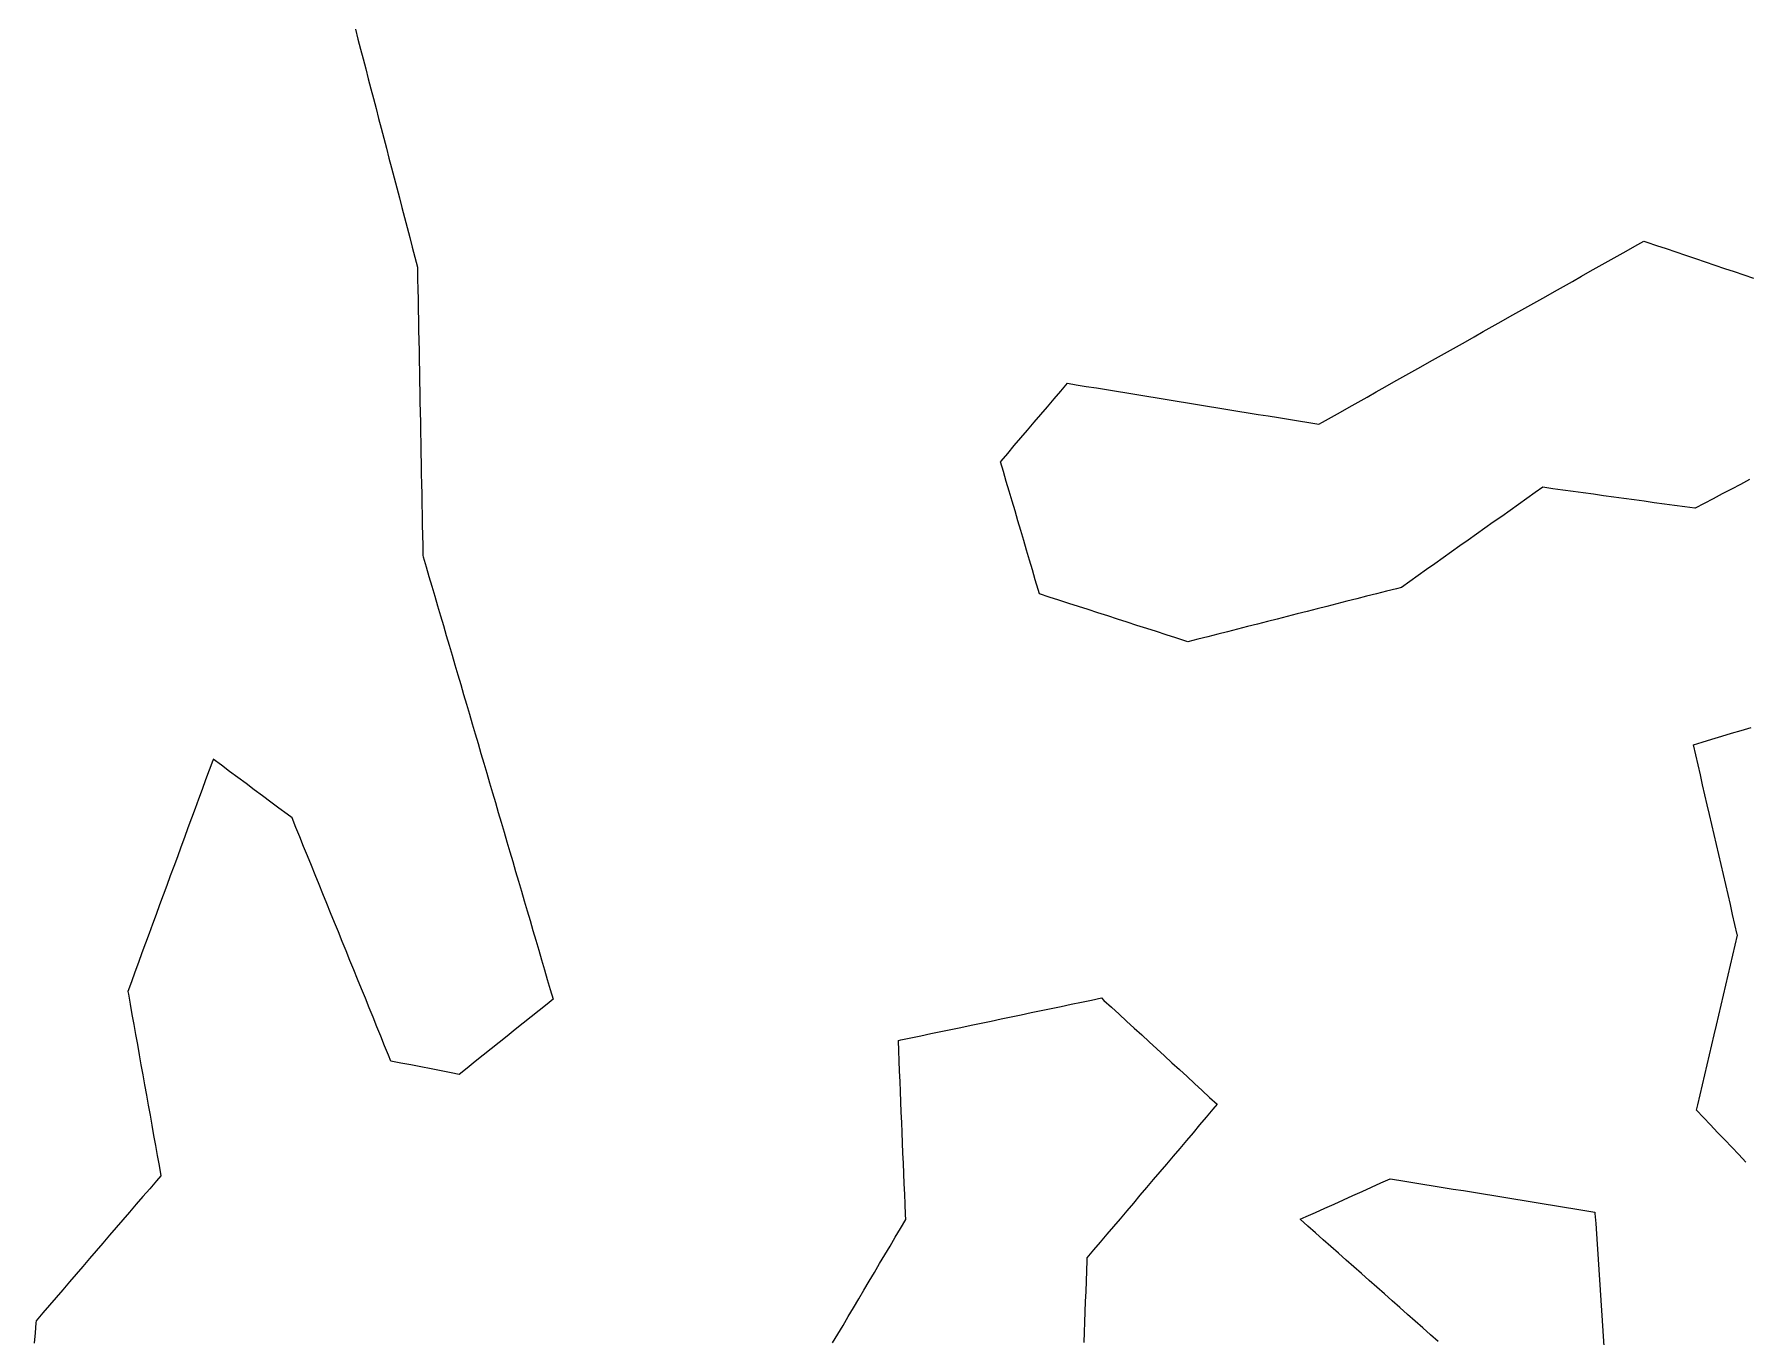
# Model space of a CAD drawing. Header units: millimetres. Extents: x 32 to 3054, y 42 to 5568.
# Drawn here: x 2202.1 to 2369.1, y 1448.4 to 1575.6 of the extents above; entities that cross this region are included whole.
import ezdxf

# ---------------------------------------------------------------- set-up
doc = ezdxf.new("R2010")
doc.units = ezdxf.units.MM
doc.layers.add('ALL_ISLANDS', color=7, linetype='Continuous')
doc.layers.add('OUTLINE_ISLAND_01', color=7, linetype='Continuous')

msp = doc.modelspace()

# ---------------------------------------------------------------- linework, layer by layer
at = {"layer": 'ALL_ISLANDS'}
for points in [[(2233.4258, 1576.0651), (2233.6781, 1575.0974), (2233.9303, 1574.1297), (2234.1825, 1573.1621), (2234.4347, 1572.1944), (2234.6869, 1571.2267), (2234.9392, 1570.259), (2235.1914, 1569.2914), (2235.4436, 1568.3237), (2235.6958, 1567.356), (2235.9481, 1566.3884), (2236.2003, 1565.4207), (2236.4525, 1564.453), (2236.7047, 1563.4854), (2236.9569, 1562.5177), (2237.2092, 1561.55), (2237.4614, 1560.5823), (2237.7136, 1559.6147), (2237.9658, 1558.647), (2238.218, 1557.6793), (2238.4703, 1556.7117), (2238.7225, 1555.744), (2238.9747, 1554.7763), (2239.2269, 1553.8087), (2239.4792, 1552.841), (2239.4822, 1552.681), (2239.501, 1551.6811), (2239.5199, 1550.6813), (2239.5388, 1549.6815), (2239.5576, 1548.6817), (2239.5765, 1547.6819), (2239.5953, 1546.682), (2239.6142, 1545.6822), (2239.6331, 1544.6824), (2239.6519, 1543.6826), (2239.6708, 1542.6828), (2239.6897, 1541.6829), (2239.7085, 1540.6831), (2239.7274, 1539.6833), (2239.7462, 1538.6835), (2239.7651, 1537.6836), (2239.784, 1536.6838), (2239.8028, 1535.684), (2239.8217, 1534.6842), (2239.8406, 1533.6844), (2239.8594, 1532.6845), (2239.8783, 1531.6847), (2239.8971, 1530.6849), (2239.916, 1529.6851), (2239.9349, 1528.6852), (2239.9537, 1527.6854), (2239.9726, 1526.6856), (2239.9915, 1525.6858), (2240.0103, 1524.686), (2240.0451, 1524.5675), (2240.3268, 1523.608), (2240.6084, 1522.6485), (2240.8901, 1521.689), (2241.1718, 1520.7295), (2241.4535, 1519.77), (2241.7352, 1518.8105), (2242.0169, 1517.851), (2242.2985, 1516.8915), (2242.5802, 1515.932), (2242.8619, 1514.9725), (2243.1436, 1514.013), (2243.4253, 1513.0535), (2243.707, 1512.094), (2243.9886, 1511.1344), (2244.2703, 1510.1749), (2244.552, 1509.2154), (2244.8337, 1508.2559), (2245.1154, 1507.2964), (2245.3971, 1506.3369), (2245.6787, 1505.3774), (2245.9604, 1504.4179), (2246.2421, 1503.4584), (2246.5238, 1502.4989), (2246.8055, 1501.5394), (2247.0872, 1500.5799), (2247.3688, 1499.6204), (2247.6505, 1498.6608), (2247.9322, 1497.7013), (2248.2139, 1496.7418), (2248.4956, 1495.7823), (2248.7773, 1494.8228), (2249.0589, 1493.8633), (2249.3406, 1492.9038), (2249.6223, 1491.9443), (2249.904, 1490.9848), (2250.1857, 1490.0253), (2250.4673, 1489.0658), (2250.749, 1488.1063), (2251.0307, 1487.1468), (2251.3124, 1486.1872), (2251.5941, 1485.2277), (2251.8758, 1484.2682), (2252.1574, 1483.3087), (2252.4391, 1482.3492), (2252.7208, 1481.3897), (2252.1387, 1480.9241), (2251.3578, 1480.2994), (2250.5769, 1479.6748), (2249.796, 1479.0501), (2249.0151, 1478.4254), (2248.2342, 1477.8008), (2247.4533, 1477.1761), (2246.6724, 1476.5515), (2245.8915, 1475.9268), (2245.1106, 1475.3022), (2244.3296, 1474.6775), (2243.5487, 1474.0529), (2242.7716, 1474.2052), (2241.7903, 1474.3975), (2240.809, 1474.5899), (2239.8277, 1474.7822), (2238.8463, 1474.9746), (2237.865, 1475.1669), (2236.8837, 1475.3593), (2236.6546, 1475.923), (2236.2782, 1476.8494), (2235.9017, 1477.7759), (2235.5253, 1478.7023), (2235.1489, 1479.6288), (2234.7724, 1480.5552), (2234.396, 1481.4816), (2234.0196, 1482.4081), (2233.6431, 1483.3345), (2233.2667, 1484.261), (2232.8903, 1485.1874), (2232.5138, 1486.1139), (2232.1374, 1487.0403), (2231.7609, 1487.9667), (2231.3845, 1488.8932), (2231.0081, 1489.8196), (2230.6316, 1490.7461), (2230.2552, 1491.6725), (2229.8788, 1492.599), (2229.5023, 1493.5254), (2229.1259, 1494.4518), (2228.7494, 1495.3783), (2228.373, 1496.3047), (2227.9966, 1497.2312), (2227.6201, 1498.1576), (2227.2437, 1499.084), (2226.7622, 1499.4431), (2225.9605, 1500.0408), (2225.1588, 1500.6386), (2224.3571, 1501.2363), (2223.5555, 1501.8341), (2222.7538, 1502.4318), (2221.9521, 1503.0296), (2221.1504, 1503.6273), (2220.3487, 1504.2251), (2219.547, 1504.8228), (2219.4965, 1504.6852), (2219.1515, 1503.7466), (2218.8065, 1502.808), (2218.4616, 1501.8694), (2218.1166, 1500.9308), (2217.7716, 1499.9921), (2217.4266, 1499.0535), (2217.0817, 1498.1149), (2216.7367, 1497.1763), (2216.3917, 1496.2377), (2216.0468, 1495.2991), (2215.7018, 1494.3605), (2215.3568, 1493.4219), (2215.0118, 1492.4832), (2214.6669, 1491.5446), (2214.3219, 1490.606), (2213.9769, 1489.6674), (2213.632, 1488.7288), (2213.287, 1487.7902), (2212.942, 1486.8516), (2212.597, 1485.913), (2212.2521, 1484.9743), (2211.9071, 1484.0357), (2211.5621, 1483.0971), (2211.2172, 1482.1585), (2211.2663, 1481.8842), (2211.4425, 1480.8998), (2211.6187, 1479.9155), (2211.7949, 1478.9311), (2211.9711, 1477.9468), (2212.1474, 1476.9624), (2212.3236, 1475.9781), (2212.4998, 1474.9937), (2212.676, 1474.0094), (2212.8522, 1473.025), (2213.0285, 1472.0407), (2213.2047, 1471.0563), (2213.3809, 1470.0719), (2213.5571, 1469.0876), (2213.7333, 1468.1032), (2213.9096, 1467.1189), (2214.0858, 1466.1345), (2214.262, 1465.1502), (2214.4382, 1464.1658), (2213.9987, 1463.6551), (2213.3464, 1462.8972), (2212.6941, 1462.1392), (2212.0418, 1461.3813), (2211.3894, 1460.6233), (2210.7371, 1459.8654), (2210.0848, 1459.1074), (2209.4325, 1458.3495), (2208.7802, 1457.5915), (2208.1279, 1456.8336), (2207.4756, 1456.0756), (2206.8233, 1455.3177), (2206.171, 1454.5597), (2205.5187, 1453.8018), (2204.8663, 1453.0438), (2204.214, 1452.2858), (2203.5617, 1451.5279), (2202.9094, 1450.7699), (2202.2571, 1450.012), (2202.2416, 1449.8206), (2202.1606, 1448.8239), (2202.0797, 1447.8272)], [(2369.4912, 1532.1005), (2368.6063, 1531.6345), (2367.7215, 1531.1686), (2366.8367, 1530.7027), (2365.9519, 1530.2367), (2365.0671, 1529.7708), (2364.1822, 1529.3049), (2364.1618, 1529.3077), (2363.1711, 1529.4442), (2362.1805, 1529.5807), (2361.1898, 1529.7171), (2360.1992, 1529.8536), (2359.2085, 1529.9901), (2358.2179, 1530.1266), (2357.2273, 1530.2631), (2356.2366, 1530.3995), (2355.246, 1530.536), (2354.2553, 1530.6725), (2353.2647, 1530.809), (2352.274, 1530.9455), (2351.2834, 1531.082), (2350.2928, 1531.2184), (2349.3021, 1531.3549), (2348.565, 1530.8326), (2347.7491, 1530.2545), (2346.9331, 1529.6764), (2346.1172, 1529.0982), (2345.3012, 1528.5201), (2344.4853, 1527.942), (2343.6694, 1527.3638), (2342.8534, 1526.7857), (2342.0375, 1526.2076), (2341.2215, 1525.6295), (2340.4056, 1525.0513), (2339.5896, 1524.4732), (2338.7737, 1523.8951), (2337.9578, 1523.3169), (2337.1418, 1522.7388), (2336.3259, 1522.1607), (2335.5099, 1521.5825), (2335.0312, 1521.4605), (2334.0622, 1521.2135), (2333.0932, 1520.9665), (2332.1242, 1520.7196), (2331.1552, 1520.4726), (2330.1862, 1520.2256), (2329.2171, 1519.9786), (2328.2481, 1519.7316), (2327.2791, 1519.4846), (2326.3101, 1519.2376), (2325.3411, 1518.9906), (2324.372, 1518.7437), (2323.403, 1518.4967), (2322.434, 1518.2497), (2321.465, 1518.0027), (2320.496, 1517.7557), (2319.5269, 1517.5087), (2318.5579, 1517.2617), (2317.5889, 1517.0148), (2316.6199, 1516.7678), (2315.6509, 1516.5208), (2314.6818, 1516.2738), (2314.4657, 1516.3435), (2313.514, 1516.6506), (2312.5623, 1516.9577), (2311.6106, 1517.2647), (2310.6589, 1517.5718), (2309.7072, 1517.8789), (2308.7555, 1518.1859), (2307.8038, 1518.493), (2306.8521, 1518.8), (2305.9005, 1519.1071), (2304.9488, 1519.4142), (2303.9971, 1519.7212), (2303.0454, 1520.0283), (2302.0937, 1520.3353), (2301.142, 1520.6424), (2300.1903, 1520.9495), (2300.0664, 1521.3697), (2299.7836, 1522.3289), (2299.5009, 1523.2881), (2299.2181, 1524.2473), (2298.9353, 1525.2065), (2298.6525, 1526.1657), (2298.3697, 1527.1248), (2298.087, 1528.084), (2297.8042, 1529.0432), (2297.5214, 1530.0024), (2297.2386, 1530.9616), (2296.9558, 1531.9208), (2296.6731, 1532.88), (2296.3903, 1533.8391), (2296.4382, 1533.8954), (2297.0867, 1534.6565), (2297.7353, 1535.4177), (2298.3838, 1536.1789), (2299.0324, 1536.94), (2299.6809, 1537.7012), (2300.3295, 1538.4624), (2300.978, 1539.2236), (2301.6266, 1539.9847), (2302.2751, 1540.7459), (2302.9237, 1541.5071), (2303.7717, 1541.3689), (2304.7587, 1541.2081), (2305.7457, 1541.0473), (2306.7327, 1540.8865), (2307.7197, 1540.7258), (2308.7067, 1540.565), (2309.6937, 1540.4042), (2310.6806, 1540.2434), (2311.6676, 1540.0826), (2312.6546, 1539.9218), (2313.6416, 1539.761), (2314.6286, 1539.6002), (2315.6156, 1539.4394), (2316.6026, 1539.2786), (2317.5896, 1539.1179), (2318.5766, 1538.9571), (2319.5635, 1538.7963), (2320.5505, 1538.6355), (2321.5375, 1538.4747), (2322.5245, 1538.3139), (2323.5115, 1538.1531), (2324.4985, 1537.9923), (2325.4855, 1537.8315), (2326.4725, 1537.6707), (2327.4595, 1537.51), (2327.8162, 1537.7109), (2328.6875, 1538.2018), (2329.5587, 1538.6926), (2330.4299, 1539.1835), (2331.3012, 1539.6743), (2332.1724, 1540.1652), (2333.0437, 1540.656), (2333.9149, 1541.1469), (2334.7862, 1541.6377), (2335.6574, 1542.1286), (2336.5287, 1542.6194), (2337.3999, 1543.1103), (2338.2712, 1543.6011), (2339.1424, 1544.092), (2340.0136, 1544.5828), (2340.8849, 1545.0736), (2341.7561, 1545.5645), (2342.6274, 1546.0553), (2343.4986, 1546.5462), (2344.3699, 1547.037), (2345.2411, 1547.5279), (2346.1124, 1548.0187), (2346.9836, 1548.5096), (2347.8549, 1549.0004), (2348.7261, 1549.4913), (2349.5974, 1549.9821), (2350.4686, 1550.473), (2351.3398, 1550.9638), (2352.2111, 1551.4547), (2353.0823, 1551.9455), (2353.9536, 1552.4363), (2354.8248, 1552.9272), (2355.6961, 1553.418), (2356.5673, 1553.9089), (2357.4386, 1554.3997), (2358.3098, 1554.8906), (2359.1811, 1555.3814), (2359.4681, 1555.2845), (2360.4155, 1554.9645), (2361.3629, 1554.6445), (2362.3103, 1554.3245), (2363.2578, 1554.0045), (2364.2052, 1553.6845), (2365.1526, 1553.3645), (2366.1, 1553.0445), (2367.0474, 1552.7246), (2367.9949, 1552.4046), (2368.9423, 1552.0846), (2369.8897, 1551.7646)], [(2369.1449, 1465.5047), (2368.4539, 1466.2276), (2367.7629, 1466.9504), (2367.0718, 1467.6733), (2366.3808, 1468.3961), (2365.6898, 1469.1189), (2364.9988, 1469.8418), (2364.3078, 1470.5646), (2364.4303, 1471.0871), (2364.6586, 1472.0607), (2364.887, 1473.0342), (2365.1153, 1474.0078), (2365.3436, 1474.9814), (2365.572, 1475.955), (2365.8003, 1476.9286), (2366.0286, 1477.9022), (2366.257, 1478.8757), (2366.4853, 1479.8493), (2366.7136, 1480.8229), (2366.942, 1481.7965), (2367.1703, 1482.7701), (2367.3986, 1483.7437), (2367.627, 1484.7172), (2367.8553, 1485.6908), (2368.0836, 1486.6644), (2368.312, 1487.638), (2368.2945, 1487.7134), (2368.0693, 1488.6877), (2367.844, 1489.662), (2367.6187, 1490.6363), (2367.3935, 1491.6106), (2367.1682, 1492.5849), (2366.9429, 1493.5592), (2366.7176, 1494.5335), (2366.4924, 1495.5077), (2366.2671, 1496.482), (2366.0418, 1497.4563), (2365.8165, 1498.4306), (2365.5913, 1499.4049), (2365.366, 1500.3792), (2365.1407, 1501.3535), (2364.9154, 1502.3278), (2364.6902, 1503.3021), (2364.4649, 1504.2764), (2364.2396, 1505.2507), (2364.0144, 1506.225), (2364.8582, 1506.4787), (2365.8159, 1506.7666), (2366.7735, 1507.0545), (2367.7312, 1507.3424), (2368.6888, 1507.6303), (2369.6465, 1507.9182)], [(2280.0014, 1447.8414), (2280.5112, 1448.7017), (2281.021, 1449.562), (2281.5307, 1450.4223), (2282.0405, 1451.2826), (2282.5503, 1452.1429), (2283.06, 1453.0032), (2283.5698, 1453.8636), (2284.0795, 1454.7239), (2284.5893, 1455.5842), (2285.0991, 1456.4445), (2285.6088, 1457.3048), (2286.1186, 1458.1651), (2286.6284, 1459.0255), (2287.1381, 1459.8858), (2287.1176, 1460.3835), (2287.0764, 1461.3826), (2287.0352, 1462.3818), (2286.994, 1463.3809), (2286.9528, 1464.3801), (2286.9116, 1465.3792), (2286.8704, 1466.3784), (2286.8292, 1467.3775), (2286.788, 1468.3767), (2286.7468, 1469.3758), (2286.7056, 1470.375), (2286.6644, 1471.3741), (2286.6232, 1472.3733), (2286.582, 1473.3724), (2286.5408, 1474.3716), (2286.4996, 1475.3707), (2286.4584, 1476.3699), (2286.4172, 1477.369), (2286.6582, 1477.4195), (2287.6371, 1477.6242), (2288.6159, 1477.829), (2289.5947, 1478.0338), (2290.5735, 1478.2385), (2291.5523, 1478.4433), (2292.5311, 1478.6481), (2293.5099, 1478.8528), (2294.4887, 1479.0576), (2295.4675, 1479.2624), (2296.4464, 1479.4671), (2297.4252, 1479.6719), (2298.404, 1479.8767), (2299.3828, 1480.0814), (2300.3616, 1480.2862), (2301.3404, 1480.4909), (2302.3192, 1480.6957), (2303.298, 1480.9005), (2304.2768, 1481.1052), (2305.2557, 1481.31), (2306.2345, 1481.5148), (2306.4865, 1481.2834), (2307.2231, 1480.6071), (2307.9598, 1479.9307), (2308.6964, 1479.2544), (2309.433, 1478.5781), (2310.1696, 1477.9018), (2310.9062, 1477.2255), (2311.6428, 1476.5492), (2312.3795, 1475.8729), (2313.1161, 1475.1966), (2313.8527, 1474.5203), (2314.5893, 1473.844), (2315.3259, 1473.1676), (2316.0625, 1472.4913), (2316.7992, 1471.815), (2317.5358, 1471.1387), (2317.1176, 1470.646), (2316.4704, 1469.8836), (2315.8233, 1469.1212), (2315.1762, 1468.3588), (2314.5291, 1467.5964), (2313.882, 1466.834), (2313.2349, 1466.0716), (2312.5878, 1465.3092), (2311.9407, 1464.5468), (2311.2935, 1463.7844), (2310.6464, 1463.022), (2309.9993, 1462.2596), (2309.3522, 1461.4973), (2308.7051, 1460.7349), (2308.058, 1459.9725), (2307.4109, 1459.2101), (2306.7638, 1458.4477), (2306.1166, 1457.6853), (2305.4695, 1456.9229), (2304.8224, 1456.1605), (2304.8119, 1455.8771), (2304.7747, 1454.8778), (2304.7376, 1453.8785), (2304.7004, 1452.8792), (2304.6633, 1451.8798), (2304.6262, 1450.8805), (2304.589, 1449.8812), (2304.5519, 1448.8819), (2304.5147, 1447.8826)], [(2339.1106, 1447.9877), (2338.3614, 1448.6501), (2337.6123, 1449.3125), (2336.8631, 1449.9748), (2336.1139, 1450.6372), (2335.3647, 1451.2996), (2334.6155, 1451.9619), (2333.8664, 1452.6243), (2333.1172, 1453.2867), (2332.368, 1453.949), (2331.6188, 1454.6114), (2330.8696, 1455.2737), (2330.1204, 1455.9361), (2329.3713, 1456.5985), (2328.6221, 1457.2608), (2327.8729, 1457.9232), (2327.1237, 1458.5856), (2326.3745, 1459.2479), (2325.6254, 1459.9103), (2326.2077, 1460.1729), (2327.1193, 1460.5839), (2328.031, 1460.9949), (2328.9426, 1461.4059), (2329.8542, 1461.8169), (2330.7659, 1462.228), (2331.6775, 1462.639), (2332.5891, 1463.05), (2333.5007, 1463.461), (2334.4124, 1463.8721), (2334.6581, 1463.8321), (2335.6451, 1463.6717), (2336.6322, 1463.5113), (2337.6192, 1463.3509), (2338.6063, 1463.1905), (2339.5933, 1463.0301), (2340.5804, 1462.8697), (2341.5674, 1462.7093), (2342.5545, 1462.5489), (2343.5415, 1462.3885), (2344.5286, 1462.2281), (2345.5156, 1462.0677), (2346.5027, 1461.9073), (2347.4897, 1461.7469), (2348.4768, 1461.5866), (2349.4639, 1461.4262), (2350.4509, 1461.2658), (2351.438, 1461.1054), (2352.425, 1460.945), (2353.4121, 1460.7846), (2354.3991, 1460.6242), (2354.4081, 1460.4897), (2354.4747, 1459.4919), (2354.5413, 1458.4941), (2354.6079, 1457.4964), (2354.6745, 1456.4986), (2354.7411, 1455.5008), (2354.8077, 1454.503), (2354.8743, 1453.5052), (2354.9409, 1452.5075), (2355.0075, 1451.5097), (2355.0741, 1450.5119), (2355.1407, 1449.5141), (2355.2073, 1448.5163), (2355.2739, 1447.5186)]]:
    msp.add_lwpolyline(points, dxfattribs=at)
at = {"layer": 'OUTLINE_ISLAND_01'}
for points in [[(2233.4258, 1576.0651), (2233.6781, 1575.0974), (2233.9303, 1574.1297), (2234.1825, 1573.1621), (2234.4347, 1572.1944), (2234.6869, 1571.2267), (2234.9392, 1570.259), (2235.1914, 1569.2914), (2235.4436, 1568.3237), (2235.6958, 1567.356), (2235.9481, 1566.3884), (2236.2003, 1565.4207), (2236.4525, 1564.453), (2236.7047, 1563.4854), (2236.9569, 1562.5177), (2237.2092, 1561.55), (2237.4614, 1560.5823), (2237.7136, 1559.6147), (2237.9658, 1558.647), (2238.218, 1557.6793), (2238.4703, 1556.7117), (2238.7225, 1555.744), (2238.9747, 1554.7763), (2239.2269, 1553.8087), (2239.4792, 1552.841), (2239.4822, 1552.681), (2239.501, 1551.6811), (2239.5199, 1550.6813), (2239.5388, 1549.6815), (2239.5576, 1548.6817), (2239.5765, 1547.6819), (2239.5953, 1546.682), (2239.6142, 1545.6822), (2239.6331, 1544.6824), (2239.6519, 1543.6826), (2239.6708, 1542.6828), (2239.6897, 1541.6829), (2239.7085, 1540.6831), (2239.7274, 1539.6833), (2239.7462, 1538.6835), (2239.7651, 1537.6836), (2239.784, 1536.6838), (2239.8028, 1535.684), (2239.8217, 1534.6842), (2239.8406, 1533.6844), (2239.8594, 1532.6845), (2239.8783, 1531.6847), (2239.8971, 1530.6849), (2239.916, 1529.6851), (2239.9349, 1528.6852), (2239.9537, 1527.6854), (2239.9726, 1526.6856), (2239.9915, 1525.6858), (2240.0103, 1524.686), (2240.0451, 1524.5675), (2240.3268, 1523.608), (2240.6084, 1522.6485), (2240.8901, 1521.689), (2241.1718, 1520.7295), (2241.4535, 1519.77), (2241.7352, 1518.8105), (2242.0169, 1517.851), (2242.2985, 1516.8915), (2242.5802, 1515.932), (2242.8619, 1514.9725), (2243.1436, 1514.013), (2243.4253, 1513.0535), (2243.707, 1512.094), (2243.9886, 1511.1344), (2244.2703, 1510.1749), (2244.552, 1509.2154), (2244.8337, 1508.2559), (2245.1154, 1507.2964), (2245.3971, 1506.3369), (2245.6787, 1505.3774), (2245.9604, 1504.4179), (2246.2421, 1503.4584), (2246.5238, 1502.4989), (2246.8055, 1501.5394), (2247.0872, 1500.5799), (2247.3688, 1499.6204), (2247.6505, 1498.6608), (2247.9322, 1497.7013), (2248.2139, 1496.7418), (2248.4956, 1495.7823), (2248.7773, 1494.8228), (2249.0589, 1493.8633), (2249.3406, 1492.9038), (2249.6223, 1491.9443), (2249.904, 1490.9848), (2250.1857, 1490.0253), (2250.4673, 1489.0658), (2250.749, 1488.1063), (2251.0307, 1487.1468), (2251.3124, 1486.1872), (2251.5941, 1485.2277), (2251.8758, 1484.2682), (2252.1574, 1483.3087), (2252.4391, 1482.3492), (2252.7208, 1481.3897), (2252.1387, 1480.9241), (2251.3578, 1480.2994), (2250.5769, 1479.6748), (2249.796, 1479.0501), (2249.0151, 1478.4254), (2248.2342, 1477.8008), (2247.4533, 1477.1761), (2246.6724, 1476.5515), (2245.8915, 1475.9268), (2245.1106, 1475.3022), (2244.3296, 1474.6775), (2243.5487, 1474.0529), (2242.7716, 1474.2052), (2241.7903, 1474.3975), (2240.809, 1474.5899), (2239.8277, 1474.7822), (2238.8463, 1474.9746), (2237.865, 1475.1669), (2236.8837, 1475.3593), (2236.6546, 1475.923), (2236.2782, 1476.8494), (2235.9017, 1477.7759), (2235.5253, 1478.7023), (2235.1489, 1479.6288), (2234.7724, 1480.5552), (2234.396, 1481.4816), (2234.0196, 1482.4081), (2233.6431, 1483.3345), (2233.2667, 1484.261), (2232.8903, 1485.1874), (2232.5138, 1486.1139), (2232.1374, 1487.0403), (2231.7609, 1487.9667), (2231.3845, 1488.8932), (2231.0081, 1489.8196), (2230.6316, 1490.7461), (2230.2552, 1491.6725), (2229.8788, 1492.599), (2229.5023, 1493.5254), (2229.1259, 1494.4518), (2228.7494, 1495.3783), (2228.373, 1496.3047), (2227.9966, 1497.2312), (2227.6201, 1498.1576), (2227.2437, 1499.084), (2226.7622, 1499.4431), (2225.9605, 1500.0408), (2225.1588, 1500.6386), (2224.3571, 1501.2363), (2223.5555, 1501.8341), (2222.7538, 1502.4318), (2221.9521, 1503.0296), (2221.1504, 1503.6273), (2220.3487, 1504.2251), (2219.547, 1504.8228), (2219.4965, 1504.6852), (2219.1515, 1503.7466), (2218.8065, 1502.808), (2218.4616, 1501.8694), (2218.1166, 1500.9308), (2217.7716, 1499.9921), (2217.4266, 1499.0535), (2217.0817, 1498.1149), (2216.7367, 1497.1763), (2216.3917, 1496.2377), (2216.0468, 1495.2991), (2215.7018, 1494.3605), (2215.3568, 1493.4219), (2215.0118, 1492.4832), (2214.6669, 1491.5446), (2214.3219, 1490.606), (2213.9769, 1489.6674), (2213.632, 1488.7288), (2213.287, 1487.7902), (2212.942, 1486.8516), (2212.597, 1485.913), (2212.2521, 1484.9743), (2211.9071, 1484.0357), (2211.5621, 1483.0971), (2211.2172, 1482.1585), (2211.2663, 1481.8842), (2211.4425, 1480.8998), (2211.6187, 1479.9155), (2211.7949, 1478.9311), (2211.9711, 1477.9468), (2212.1474, 1476.9624), (2212.3236, 1475.9781), (2212.4998, 1474.9937), (2212.676, 1474.0094), (2212.8522, 1473.025), (2213.0285, 1472.0407), (2213.2047, 1471.0563), (2213.3809, 1470.0719), (2213.5571, 1469.0876), (2213.7333, 1468.1032), (2213.9096, 1467.1189), (2214.0858, 1466.1345), (2214.262, 1465.1502), (2214.4382, 1464.1658), (2213.9987, 1463.6551), (2213.3464, 1462.8972), (2212.6941, 1462.1392), (2212.0418, 1461.3813), (2211.3894, 1460.6233), (2210.7371, 1459.8654), (2210.0848, 1459.1074), (2209.4325, 1458.3495), (2208.7802, 1457.5915), (2208.1279, 1456.8336), (2207.4756, 1456.0756), (2206.8233, 1455.3177), (2206.171, 1454.5597), (2205.5187, 1453.8018), (2204.8663, 1453.0438), (2204.214, 1452.2858), (2203.5617, 1451.5279), (2202.9094, 1450.7699), (2202.2571, 1450.012), (2202.2416, 1449.8206), (2202.1606, 1448.8239), (2202.0797, 1447.8272)], [(2369.4912, 1532.1005), (2368.6063, 1531.6345), (2367.7215, 1531.1686), (2366.8367, 1530.7027), (2365.9519, 1530.2367), (2365.0671, 1529.7708), (2364.1822, 1529.3049), (2364.1618, 1529.3077), (2363.1711, 1529.4442), (2362.1805, 1529.5807), (2361.1898, 1529.7171), (2360.1992, 1529.8536), (2359.2085, 1529.9901), (2358.2179, 1530.1266), (2357.2273, 1530.2631), (2356.2366, 1530.3995), (2355.246, 1530.536), (2354.2553, 1530.6725), (2353.2647, 1530.809), (2352.274, 1530.9455), (2351.2834, 1531.082), (2350.2928, 1531.2184), (2349.3021, 1531.3549), (2348.565, 1530.8326), (2347.7491, 1530.2545), (2346.9331, 1529.6764), (2346.1172, 1529.0982), (2345.3012, 1528.5201), (2344.4853, 1527.942), (2343.6694, 1527.3638), (2342.8534, 1526.7857), (2342.0375, 1526.2076), (2341.2215, 1525.6295), (2340.4056, 1525.0513), (2339.5896, 1524.4732), (2338.7737, 1523.8951), (2337.9578, 1523.3169), (2337.1418, 1522.7388), (2336.3259, 1522.1607), (2335.5099, 1521.5825), (2335.0312, 1521.4605), (2334.0622, 1521.2135), (2333.0932, 1520.9665), (2332.1242, 1520.7196), (2331.1552, 1520.4726), (2330.1862, 1520.2256), (2329.2171, 1519.9786), (2328.2481, 1519.7316), (2327.2791, 1519.4846), (2326.3101, 1519.2376), (2325.3411, 1518.9906), (2324.372, 1518.7437), (2323.403, 1518.4967), (2322.434, 1518.2497), (2321.465, 1518.0027), (2320.496, 1517.7557), (2319.5269, 1517.5087), (2318.5579, 1517.2617), (2317.5889, 1517.0148), (2316.6199, 1516.7678), (2315.6509, 1516.5208), (2314.6818, 1516.2738), (2314.4657, 1516.3435), (2313.514, 1516.6506), (2312.5623, 1516.9577), (2311.6106, 1517.2647), (2310.6589, 1517.5718), (2309.7072, 1517.8789), (2308.7555, 1518.1859), (2307.8038, 1518.493), (2306.8521, 1518.8), (2305.9005, 1519.1071), (2304.9488, 1519.4142), (2303.9971, 1519.7212), (2303.0454, 1520.0283), (2302.0937, 1520.3353), (2301.142, 1520.6424), (2300.1903, 1520.9495), (2300.0664, 1521.3697), (2299.7836, 1522.3289), (2299.5009, 1523.2881), (2299.2181, 1524.2473), (2298.9353, 1525.2065), (2298.6525, 1526.1657), (2298.3697, 1527.1248), (2298.087, 1528.084), (2297.8042, 1529.0432), (2297.5214, 1530.0024), (2297.2386, 1530.9616), (2296.9558, 1531.9208), (2296.6731, 1532.88), (2296.3903, 1533.8391), (2296.4382, 1533.8954), (2297.0867, 1534.6565), (2297.7353, 1535.4177), (2298.3838, 1536.1789), (2299.0324, 1536.94), (2299.6809, 1537.7012), (2300.3295, 1538.4624), (2300.978, 1539.2236), (2301.6266, 1539.9847), (2302.2751, 1540.7459), (2302.9237, 1541.5071), (2303.7717, 1541.3689), (2304.7587, 1541.2081), (2305.7457, 1541.0473), (2306.7327, 1540.8865), (2307.7197, 1540.7258), (2308.7067, 1540.565), (2309.6937, 1540.4042), (2310.6806, 1540.2434), (2311.6676, 1540.0826), (2312.6546, 1539.9218), (2313.6416, 1539.761), (2314.6286, 1539.6002), (2315.6156, 1539.4394), (2316.6026, 1539.2786), (2317.5896, 1539.1179), (2318.5766, 1538.9571), (2319.5635, 1538.7963), (2320.5505, 1538.6355), (2321.5375, 1538.4747), (2322.5245, 1538.3139), (2323.5115, 1538.1531), (2324.4985, 1537.9923), (2325.4855, 1537.8315), (2326.4725, 1537.6707), (2327.4595, 1537.51), (2327.8162, 1537.7109), (2328.6875, 1538.2018), (2329.5587, 1538.6926), (2330.4299, 1539.1835), (2331.3012, 1539.6743), (2332.1724, 1540.1652), (2333.0437, 1540.656), (2333.9149, 1541.1469), (2334.7862, 1541.6377), (2335.6574, 1542.1286), (2336.5287, 1542.6194), (2337.3999, 1543.1103), (2338.2712, 1543.6011), (2339.1424, 1544.092), (2340.0136, 1544.5828), (2340.8849, 1545.0736), (2341.7561, 1545.5645), (2342.6274, 1546.0553), (2343.4986, 1546.5462), (2344.3699, 1547.037), (2345.2411, 1547.5279), (2346.1124, 1548.0187), (2346.9836, 1548.5096), (2347.8549, 1549.0004), (2348.7261, 1549.4913), (2349.5974, 1549.9821), (2350.4686, 1550.473), (2351.3398, 1550.9638), (2352.2111, 1551.4547), (2353.0823, 1551.9455), (2353.9536, 1552.4363), (2354.8248, 1552.9272), (2355.6961, 1553.418), (2356.5673, 1553.9089), (2357.4386, 1554.3997), (2358.3098, 1554.8906), (2359.1811, 1555.3814), (2359.4681, 1555.2845), (2360.4155, 1554.9645), (2361.3629, 1554.6445), (2362.3103, 1554.3245), (2363.2578, 1554.0045), (2364.2052, 1553.6845), (2365.1526, 1553.3645), (2366.1, 1553.0445), (2367.0474, 1552.7246), (2367.9949, 1552.4046), (2368.9423, 1552.0846), (2369.8897, 1551.7646)], [(2369.1449, 1465.5047), (2368.4539, 1466.2276), (2367.7629, 1466.9504), (2367.0718, 1467.6733), (2366.3808, 1468.3961), (2365.6898, 1469.1189), (2364.9988, 1469.8418), (2364.3078, 1470.5646), (2364.4303, 1471.0871), (2364.6586, 1472.0607), (2364.887, 1473.0342), (2365.1153, 1474.0078), (2365.3436, 1474.9814), (2365.572, 1475.955), (2365.8003, 1476.9286), (2366.0286, 1477.9022), (2366.257, 1478.8757), (2366.4853, 1479.8493), (2366.7136, 1480.8229), (2366.942, 1481.7965), (2367.1703, 1482.7701), (2367.3986, 1483.7437), (2367.627, 1484.7172), (2367.8553, 1485.6908), (2368.0836, 1486.6644), (2368.312, 1487.638), (2368.2945, 1487.7134), (2368.0693, 1488.6877), (2367.844, 1489.662), (2367.6187, 1490.6363), (2367.3935, 1491.6106), (2367.1682, 1492.5849), (2366.9429, 1493.5592), (2366.7176, 1494.5335), (2366.4924, 1495.5077), (2366.2671, 1496.482), (2366.0418, 1497.4563), (2365.8165, 1498.4306), (2365.5913, 1499.4049), (2365.366, 1500.3792), (2365.1407, 1501.3535), (2364.9154, 1502.3278), (2364.6902, 1503.3021), (2364.4649, 1504.2764), (2364.2396, 1505.2507), (2364.0144, 1506.225), (2364.8582, 1506.4787), (2365.8159, 1506.7666), (2366.7735, 1507.0545), (2367.7312, 1507.3424), (2368.6888, 1507.6303), (2369.6465, 1507.9182)], [(2280.0014, 1447.8414), (2280.5112, 1448.7017), (2281.021, 1449.562), (2281.5307, 1450.4223), (2282.0405, 1451.2826), (2282.5503, 1452.1429), (2283.06, 1453.0032), (2283.5698, 1453.8636), (2284.0795, 1454.7239), (2284.5893, 1455.5842), (2285.0991, 1456.4445), (2285.6088, 1457.3048), (2286.1186, 1458.1651), (2286.6284, 1459.0255), (2287.1381, 1459.8858), (2287.1176, 1460.3835), (2287.0764, 1461.3826), (2287.0352, 1462.3818), (2286.994, 1463.3809), (2286.9528, 1464.3801), (2286.9116, 1465.3792), (2286.8704, 1466.3784), (2286.8292, 1467.3775), (2286.788, 1468.3767), (2286.7468, 1469.3758), (2286.7056, 1470.375), (2286.6644, 1471.3741), (2286.6232, 1472.3733), (2286.582, 1473.3724), (2286.5408, 1474.3716), (2286.4996, 1475.3707), (2286.4584, 1476.3699), (2286.4172, 1477.369), (2286.6582, 1477.4195), (2287.6371, 1477.6242), (2288.6159, 1477.829), (2289.5947, 1478.0338), (2290.5735, 1478.2385), (2291.5523, 1478.4433), (2292.5311, 1478.6481), (2293.5099, 1478.8528), (2294.4887, 1479.0576), (2295.4675, 1479.2624), (2296.4464, 1479.4671), (2297.4252, 1479.6719), (2298.404, 1479.8767), (2299.3828, 1480.0814), (2300.3616, 1480.2862), (2301.3404, 1480.4909), (2302.3192, 1480.6957), (2303.298, 1480.9005), (2304.2768, 1481.1052), (2305.2557, 1481.31), (2306.2345, 1481.5148), (2306.4865, 1481.2834), (2307.2231, 1480.6071), (2307.9598, 1479.9307), (2308.6964, 1479.2544), (2309.433, 1478.5781), (2310.1696, 1477.9018), (2310.9062, 1477.2255), (2311.6428, 1476.5492), (2312.3795, 1475.8729), (2313.1161, 1475.1966), (2313.8527, 1474.5203), (2314.5893, 1473.844), (2315.3259, 1473.1676), (2316.0625, 1472.4913), (2316.7992, 1471.815), (2317.5358, 1471.1387), (2317.1176, 1470.646), (2316.4704, 1469.8836), (2315.8233, 1469.1212), (2315.1762, 1468.3588), (2314.5291, 1467.5964), (2313.882, 1466.834), (2313.2349, 1466.0716), (2312.5878, 1465.3092), (2311.9407, 1464.5468), (2311.2935, 1463.7844), (2310.6464, 1463.022), (2309.9993, 1462.2596), (2309.3522, 1461.4973), (2308.7051, 1460.7349), (2308.058, 1459.9725), (2307.4109, 1459.2101), (2306.7638, 1458.4477), (2306.1166, 1457.6853), (2305.4695, 1456.9229), (2304.8224, 1456.1605), (2304.8119, 1455.8771), (2304.7747, 1454.8778), (2304.7376, 1453.8785), (2304.7004, 1452.8792), (2304.6633, 1451.8798), (2304.6262, 1450.8805), (2304.589, 1449.8812), (2304.5519, 1448.8819), (2304.5147, 1447.8826)], [(2339.1106, 1447.9877), (2338.3614, 1448.6501), (2337.6123, 1449.3125), (2336.8631, 1449.9748), (2336.1139, 1450.6372), (2335.3647, 1451.2996), (2334.6155, 1451.9619), (2333.8664, 1452.6243), (2333.1172, 1453.2867), (2332.368, 1453.949), (2331.6188, 1454.6114), (2330.8696, 1455.2737), (2330.1204, 1455.9361), (2329.3713, 1456.5985), (2328.6221, 1457.2608), (2327.8729, 1457.9232), (2327.1237, 1458.5856), (2326.3745, 1459.2479), (2325.6254, 1459.9103), (2326.2077, 1460.1729), (2327.1193, 1460.5839), (2328.031, 1460.9949), (2328.9426, 1461.4059), (2329.8542, 1461.8169), (2330.7659, 1462.228), (2331.6775, 1462.639), (2332.5891, 1463.05), (2333.5007, 1463.461), (2334.4124, 1463.8721), (2334.6581, 1463.8321), (2335.6451, 1463.6717), (2336.6322, 1463.5113), (2337.6192, 1463.3509), (2338.6063, 1463.1905), (2339.5933, 1463.0301), (2340.5804, 1462.8697), (2341.5674, 1462.7093), (2342.5545, 1462.5489), (2343.5415, 1462.3885), (2344.5286, 1462.2281), (2345.5156, 1462.0677), (2346.5027, 1461.9073), (2347.4897, 1461.7469), (2348.4768, 1461.5866), (2349.4639, 1461.4262), (2350.4509, 1461.2658), (2351.438, 1461.1054), (2352.425, 1460.945), (2353.4121, 1460.7846), (2354.3991, 1460.6242), (2354.4081, 1460.4897), (2354.4747, 1459.4919), (2354.5413, 1458.4941), (2354.6079, 1457.4964), (2354.6745, 1456.4986), (2354.7411, 1455.5008), (2354.8077, 1454.503), (2354.8743, 1453.5052), (2354.9409, 1452.5075), (2355.0075, 1451.5097), (2355.0741, 1450.5119), (2355.1407, 1449.5141), (2355.2073, 1448.5163), (2355.2739, 1447.5186)]]:
    msp.add_lwpolyline(points, dxfattribs=at)

doc.saveas('drawing.dxf')
